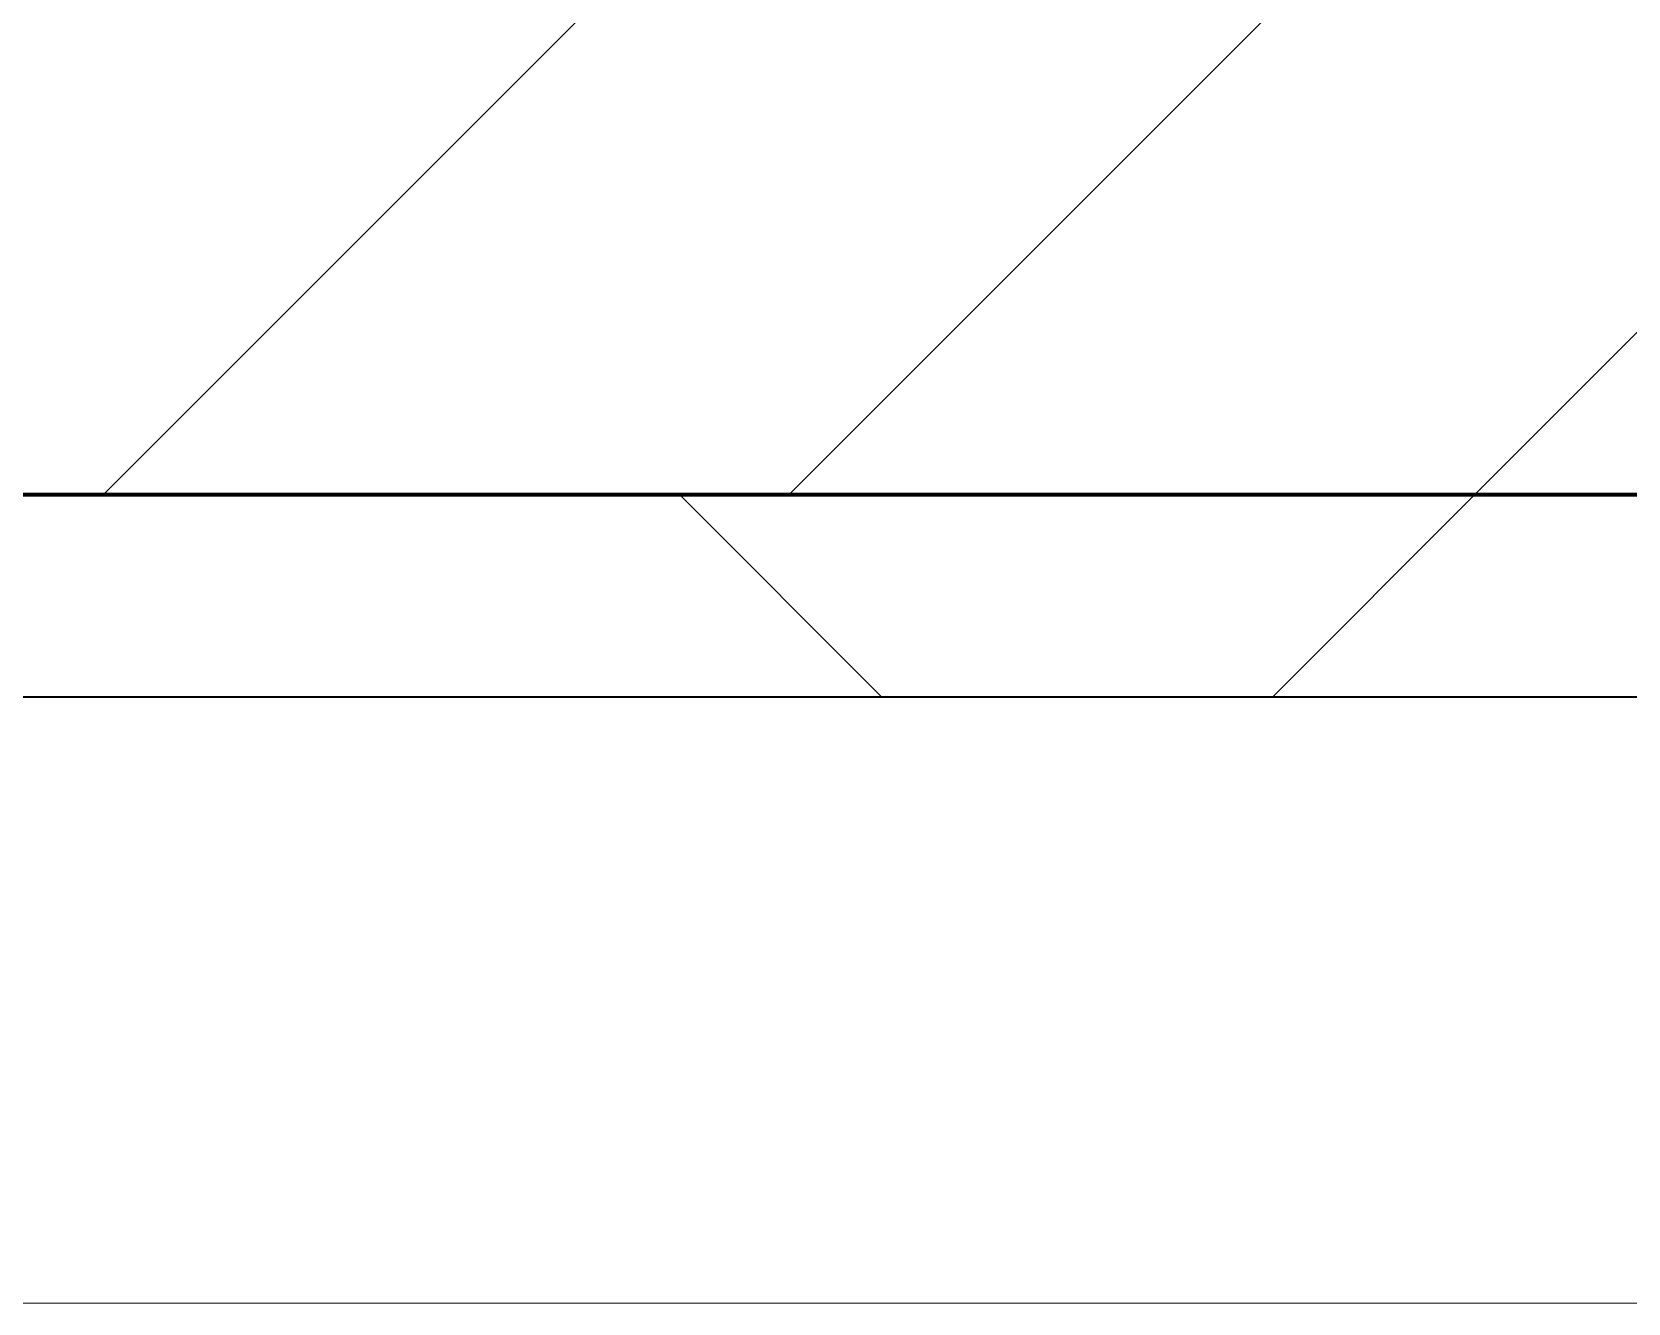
# Model space of a CAD drawing. Header units: millimetres. Extents: x -725999 to -647408, y -21008 to 19019.
# Drawn here: x -720022.5 to -719627.4, y 3929 to 4243.6 of the extents above; entities that cross this region are included whole.
import ezdxf

# ---------------------------------------------------------------- set-up
doc = ezdxf.new("R2010")
doc.units = ezdxf.units.MM
for name, color, linetype, lineweight in [('A-GLAZ-CURT', 2, 'Continuous', 9), ('A-WALL', 5, 'Continuous', 35), ('A-WALL-FNSH', 2, 'Continuous', 35), ('A-WALL-PATT', 1, 'Continuous', 35)]:
    doc.layers.add(name, color=color, linetype=linetype, lineweight=lineweight)

# ---------------------------------------------------------------- blocks, each defined once
blk = doc.blocks.new('System Panel - DPA-AR_Metal Ceiling Rectangular Panel-V5-4283-01 ENLARGED LOWER PLATFORM LEVEL - REFLECTED CEILING PLAN - SHEET 4')
at = {"layer": 'A-GLAZ-CURT'}
for p, q in [((-719507.37, 4079.02), (-721907.37, 4079.02)), ((-721907.37, 4079.02), (-719507.37, 4079.02)), ((-721907.37, 3929.03), (-719507.37, 3929.03)), ((-719507.37, 3929.03), (-721907.37, 3929.03))]:
    blk.add_line(p, q, dxfattribs=at)
blk = doc.blocks.new('PPLS-PP19_Custom Tile Pattern - Custom Tile Pattern-V23-4283-01 ENLARGED LOWER PLATFORM LEVEL - REFLECTED CEILING PLAN - SHEET 4')
at = {"layer": 'A-GLAZ-CURT'}
for p, q in [((-300, 0), (300, 0)), ((300, 0), (-300, 0)), ((195.99, 0), (213.31, 0)), ((213.31, 0), (195.99, 0)), ((230.06, 0), (300, 0)), ((-300, -50), (300, -50)), ((300, -50), (-300, -50))]:
    blk.add_line(p, q, dxfattribs=at)
for points, knots in [([(168.37, 0), (167.68, 0), (162.47, 0), (147.02, 0), (109.77, 0), (76.86, 0), (57.82, 0), (46.51, 0), (41.18, 0), (36.02, 0), (35.54, 0), (35.54, 0)], [-543.375029, -543.375029, -543.375029, -543.375029, -530.793311, -458.593899, -401.860199, -357.622665, -341.267687, -334.000314, -326.15566, -319.318397, -317.489778, -317.489778, -317.489778, -317.489778]), ([(94.4, 0), (94.4, 0), (94.64, 0), (99.11, 0), (108.97, 0), (120.79, 0), (139.94, 0), (163.31, 0), (185.23, 0), (193.62, 0), (194.69, 0), (194.79, 0)], [-2348.345796, -2348.345796, -2348.345796, -2348.345796, -2310.419338, -2233.599744, -2052.234781, -1843.028543, -1530.39897, -1095.004608, -529.74427, -295.064701, -265.121568, -265.121568, -265.121568, -265.121568]), ([(157.9, 0), (156.77, 0), (151.67, 0), (143.29, 0), (134.04, 0), (126.24, 0), (118.6, 0), (114.23, 0), (111.98, 0), (105.66, 0), (105.23, 0), (105.23, 0)], [-10292.955006, -10292.955006, -10292.955006, -10292.955006, -10098.273015, -9847.788484, -9677.714971, -9567.007022, -9453.21225, -9220.200448, -9012.77275, -8966.157302, -8929.495943, -8929.495943, -8929.495943, -8929.495943]), ([(128.58, 0), (128.8, 0), (130.16, 0), (139.26, 0), (152.67, 0), (161.24, 0), (162.19, 0), (162.75, 0)], [-633.326174, -633.326174, -633.326174, -633.326174, -627.736123, -618.981161, -602.094757, -592.980799, -581.414464, -581.414464, -581.414464, -581.414464]), ([(193.8, 0), (193.33, 0), (190.11, 0), (183.13, 0), (171, 0), (161.95, 0), (161.28, 0), (158.35, 0), (157.85, 0), (157.77, 0)], [-11665.349007, -11665.349007, -11665.349007, -11665.349007, -11565.880756, -11105.624034, -10839.086983, -10768.332124, -10666.779182, -10580.760289, -10550.278881, -10550.278881, -10550.278881, -10550.278881]), ([(223.25, 0), (217.06, 0), (197.54, 0), (177.41, 0), (159.34, 0), (158.33, 0), (158.3, 0)], [-207.646836, -207.646836, -207.646836, -207.646836, -187.987675, -143.776725, -129.632772, -123.352749, -123.352749, -123.352749, -123.352749]), ([(159.07, 0), (159.13, 0), (160.84, 0), (165.21, 0), (174.15, 0), (185.98, 0), (208.82, 0), (219.42, 0), (230.06, 0)], [-115.643202, -115.643202, -115.643202, -115.643202, -114.681583, -87.660824, -65.295536, -41.623857, -24.459831, 0, 0, 0, 0]), ([(162.75, 0), (165.4, 0), (170.91, 0), (172.61, 0), (172.61, 0)], [-111.264224, -111.264224, -111.264224, -111.264224, -56.742688, -19.085662, -19.085662, -19.085662, -19.085662]), ([(223.27, 0), (222.48, 0), (218.21, 0), (200.27, 0), (182.99, 0), (174.27, 0), (169.67, 0), (168.99, 0)], [-9087.424796, -9087.424796, -9087.424796, -9087.424796, -9016.44624, -8717.832359, -8253.978395, -8152.463617, -8069.855175, -8069.855175, -8069.855175, -8069.855175]), ([(215.22, 0), (214.62, 0), (210.55, 0), (203.98, 0), (187.54, 0), (175.3, 0), (169.49, 0)], [-203.825446, -203.825446, -203.825446, -203.825446, -198.527383, -184.406837, -162.427601, -142.916156, -142.916156, -142.916156, -142.916156]), ([(171.51, 0), (176.48, 0), (193.23, 0), (201.73, 0), (208.81, 0), (213.9, 0), (241.96, 0), (266.73, 0), (281.71, 0), (291.71, 0), (296.52, 0), (297.86, 0), (298.09, 0)], [-7971.819559, -7971.819559, -7971.819559, -7971.819559, -7784.112253, -7606.717214, -7289.299508, -7042.621073, -6582.165592, -6068.460911, -5766.029927, -5566.724884, -5280.360606, -5199.253518, -5199.253518, -5199.253518, -5199.253518]), ([(172.07, 0), (177.66, 0), (187.87, 0), (201.08, 0), (207.47, 0), (213.96, 0), (215.11, 0)], [-255.364076, -255.364076, -255.364076, -255.364076, -237.955587, -223.92608, -215.862851, -208.75215, -208.75215, -208.75215, -208.75215]), ([(219.9, 0), (220.86, 0), (227.84, 0), (242.06, 0), (246.54, 0), (246.96, 0)], [-10670.940496, -10670.940496, -10670.940496, -10670.940496, -10511.382485, -9925.173265, -9834.877357, -9834.877357, -9834.877357, -9834.877357]), ([(300, 0), (288.22, 0), (262, 0), (234.22, 0), (224.3, 0), (223.21, 0)], [-12528.858583, -12528.858583, -12528.858583, -12528.858583, -11905.454923, -11162.864862, -11057.479365, -11057.479365, -11057.479365, -11057.479365]), ([(247.1, 0), (246.76, 0), (245.04, 0), (238.34, 0), (228.13, 0), (224.85, 0), (223.41, 0)], [-9649.085549, -9649.085549, -9649.085549, -9649.085549, -9581.591397, -9406.094246, -9221.510254, -9091.710123, -9091.710123, -9091.710123, -9091.710123]), ([(300, 0), (286.53, 0), (260.92, 0), (235.26, 0), (223.73, 0)], [-285.253232, -285.253232, -285.253232, -285.253232, -244.693688, -208.157764, -208.157764, -208.157764, -208.157764]), ([(284.76, 0), (284.76, 0), (285.09, 0), (287.47, 0), (293.59, 0), (297.76, 0), (300, 0)], [-4110.630118, -4110.630118, -4110.630118, -4110.630118, -4053.389046, -3959.664717, -3862.421465, -3746.95702, -3746.95702, -3746.95702, -3746.95702]), ([(297.38, 0), (295.84, 0), (291.62, 0), (285.38, 0), (284.87, 0)], [-4803.172655, -4803.172655, -4803.172655, -4803.172655, -4358.271401, -4143.037883, -4143.037883, -4143.037883, -4143.037883])]:
    blk.add_open_spline(points, degree=3, knots=knots, dxfattribs=at)
for points in [[(168.74, 0), (168.74, 0), (169.81, 0), (171.51, 0)], [(195.11, 0), (194.91, 0), (194.44, 0), (193.8, 0)], [(222.76, 0), (220.92, 0), (219.58, 0), (219.02, 0)]]:
    blk.add_open_spline(points, degree=3, dxfattribs=at)
blk = doc.blocks.new('PPLS-PP19_Custom Tile Pattern - Custom Tile Pattern-V24-4283-01 ENLARGED LOWER PLATFORM LEVEL - REFLECTED CEILING PLAN - SHEET 4')
at = {"layer": 'A-GLAZ-CURT'}
for p, q in [((-300, 0), (300, 0)), ((300, 0), (-300, 0)), ((-293.07, 0), (-275.75, 0)), ((-275.75, 0), (-293.07, 0)), ((-222.32, 0), (-205, 0)), ((-205, 0), (-222.32, 0)), ((-300, -50), (300, -50)), ((300, -50), (-300, -50))]:
    blk.add_line(p, q, dxfattribs=at)
at = {"layer": 'A-GLAZ-CURT', "flags": 128}
for points in [[(-300, 0), (-291.56, 0), (-283.3, 0), (-275.2, 0), (-267.26, 0), (-259.45, 0), (-251.77, 0), (-244.2, 0), (-236.74, 0), (-229.36, 0), (-222.06, 0), (-214.83, 0), (-207.71, 0), (-200.76, 0), (-194.02, 0), (-187.54, 0), (-181.38, 0), (-175.58, 0), (-170.25, 0), (-165.64, 0), (-162.01, 0), (-159.53, 0), (-157.46, 0), (-154.52, 0), (-149.42, 0), (-141.84, 0), (-132.81, 0), (-126.08, 0)], [(-125.17, 0), (-128.55, 0), (-134.16, 0), (-140.03, 0), (-145.5, 0), (-150.63, 0), (-155.53, 0), (-160.27, 0), (-164.95, 0), (-169.65, 0), (-174.47, 0), (-179.49, 0), (-184.81, 0), (-190.44, 0), (-196.37, 0), (-202.58, 0), (-209.04, 0), (-215.73, 0), (-222.63, 0), (-229.72, 0), (-236.97, 0), (-244.39, 0), (-251.96, 0), (-259.67, 0), (-267.51, 0), (-275.48, 0), (-283.55, 0), (-291.73, 0), (-300, 0)]]:
    blk.add_lwpolyline(points, dxfattribs=at)
at = {"layer": 'A-GLAZ-CURT'}
for points, knots in [([(-300, 0), (-284.65, 0), (-264.32, 0), (-245.86, 0), (-241.18, 0)], [-5323.127839, -5323.127839, -5323.127839, -5323.127839, -4502.809032, -4214.142872, -4214.142872, -4214.142872, -4214.142872]), ([(-171.75, 0), (-185.01, 0), (-218.87, 0), (-262.56, 0), (-294.48, 0), (-300, 0)], [-16137.33479, -16137.33479, -16137.33479, -16137.33479, -15131.813646, -13729.592194, -13439.944408, -13439.944408, -13439.944408, -13439.944408]), ([(-240.08, 0), (-244.9, 0), (-255.75, 0), (-262.59, 0), (-264.9, 0), (-265.4, 0)], [-796.857173, -796.857173, -796.857173, -796.857173, -543.655514, -208.940337, 0, 0, 0, 0]), ([(-258.6, 0), (-257.91, 0), (-254.26, 0), (-247.23, 0), (-241.4, 0), (-240.08, 0)], [-5722.54675, -5722.54675, -5722.54675, -5722.54675, -5657.471696, -5413.335975, -5341.844161, -5341.844161, -5341.844161, -5341.844161]), ([(-137.88, 0), (-140.56, 0), (-147.66, 0), (-147.69, 0), (-158.72, 0), (-174.02, 0), (-185.59, 0), (-209.77, 0), (-227.36, 0), (-238.92, 0), (-240.08, 0)], [-3187.727384, -3187.727384, -3187.727384, -3187.727384, -2919.378265, -2477.344047, -2237.412286, -2029.680487, -1755.085331, -1400.429864, -858.079193, -796.931846, -796.931846, -796.931846, -796.931846]), ([(-240.06, 0), (-215.96, 0), (-171.17, 0), (-129.95, 0), (-110.8, 0), (-99.5, 0), (-91.46, 0)], [-4191.266857, -4191.266857, -4191.266857, -4191.266857, -2700.551212, -1002.059161, -460.363443, 0, 0, 0, 0]), ([(-239.9, 0), (-233.97, 0), (-224.7, 0), (-213.1, 0), (-200.2, 0), (-187.2, 0), (-177.25, 0), (-171.76, 0)], [-5338.48321, -5338.48321, -5338.48321, -5338.48321, -5017.494783, -4832.723979, -4666.091899, -4349.945572, -4082.091823, -4082.091823, -4082.091823, -4082.091823]), ([(-133.82, 0), (-135.51, 0), (-137.8, 0), (-149.31, 0), (-162.01, 0), (-177.91, 0), (-199.46, 0), (-216.65, 0), (-231.26, 0), (-233.46, 0), (-234, 0)], [-2731.647847, -2731.647847, -2731.647847, -2731.647847, -2418.507304, -2308.929706, -2113.765672, -1763.376603, -1422.553702, -978.033455, -846.069444, -682.911962, -682.911962, -682.911962, -682.911962]), ([(-233.49, 0), (-233.44, 0), (-232.38, 0), (-230.74, 0), (-225.3, 0), (-223.63, 0)], [-455.274641, -455.274641, -455.274641, -455.274641, -440.605512, -119.536984, 0, 0, 0, 0]), ([(-223.63, 0), (-219.39, 0), (-206.17, 0), (-188.58, 0), (-169.02, 0), (-152.12, 0), (-136.84, 0), (-127.33, 0), (-124.19, 0), (-123.43, 0), (-123.28, 0)], [-5463.295695, -5463.295695, -5463.295695, -5463.295695, -5161.076232, -4739.070012, -4465.409639, -4149.119819, -3839.893365, -3647.167523, -3488.92562, -3439.852845, -3439.852845, -3439.852845, -3439.852845]), ([(-72.93, 0), (-75.51, 0), (-91.45, 0), (-123.99, 0), (-158.22, 0), (-171.17, 0)], [-19442.345229, -19442.345229, -19442.345229, -19442.345229, -18935.241197, -17136.203329, -16151.889957, -16151.889957, -16151.889957, -16151.889957]), ([(-171.08, 0), (-169.62, 0), (-164.61, 0), (-158.7, 0), (-157.22, 0)], [-4071.073527, -4071.073527, -4071.073527, -4071.073527, -4000.813434, -3840.635403, -3840.635403, -3840.635403, -3840.635403]), ([(-152.35, 0), (-151.03, 0), (-147.71, 0), (-143.57, 0), (-138.62, 0)], [-3494.978217, -3494.978217, -3494.978217, -3494.978217, -3371.022232, -3227.460399, -3227.460399, -3227.460399, -3227.460399]), ([(-118.78, 0), (-121.86, 0), (-126.28, 0), (-136.96, 0), (-147.46, 0), (-150.03, 0), (-150.57, 0)], [-5938.474035, -5938.474035, -5938.474035, -5938.474035, -5700.061948, -5508.838257, -5298.784692, -5196.16478, -5196.16478, -5196.16478, -5196.16478]), ([(-150.34, 0), (-150.07, 0), (-147.75, 0), (-142.6, 0), (-127.26, 0), (-107.3, 0), (-90.42, 0), (-75.26, 0), (-68.41, 0), (-65.12, 0), (-63.63, 0)], [-4948.728362, -4948.728362, -4948.728362, -4948.728362, -4883.323924, -4440.880425, -4054.690705, -3793.097032, -3402.597032, -3144.956779, -3050.982048, -2969.237017, -2969.237017, -2969.237017, -2969.237017]), ([(-104.11, 0), (-105.72, 0), (-117.58, 0), (-130.52, 0), (-147.74, 0), (-149.07, 0)], [-7090.9346, -7090.9346, -7090.9346, -7090.9346, -7004.680444, -6449.282163, -6277.220794, -6277.220794, -6277.220794, -6277.220794]), ([(-148.23, 0), (-146.94, 0), (-140.15, 0), (-137.28, 0), (-133.93, 0), (-128.78, 0), (-126.5, 0)], [-6162.058746, -6162.058746, -6162.058746, -6162.058746, -6017.569127, -5560.701257, -5364.112219, -5231.017328, -5231.017328, -5231.017328, -5231.017328]), ([(-86.16, 0), (-91.37, 0), (-104.13, 0), (-122.65, 0), (-139.03, 0), (-146.11, 0), (-146.95, 0)], [-1681.3698, -1681.3698, -1681.3698, -1681.3698, -1374.161226, -945.742622, -741.901385, -489.130243, -489.130243, -489.130243, -489.130243]), ([(-146.69, 0), (-146.59, 0), (-145.49, 0), (-135.69, 0), (-128.29, 0), (-125.15, 0)], [-420.34245, -420.34245, -420.34245, -420.34245, -406.956646, -290.263673, 0, 0, 0, 0]), ([(-127.41, 0), (-131.63, 0), (-133.16, 0), (-134.09, 0), (-134.15, 0)], [-8540.990293, -8540.990293, -8540.990293, -8540.990293, -8266.114998, -8246.473386, -8246.473386, -8246.473386, -8246.473386]), ([(-134.15, 0), (-133.32, 0), (-130.31, 0), (-119.71, 0), (-108.33, 0), (-103.43, 0)], [-7657.439573, -7657.439573, -7657.439573, -7657.439573, -7293.749979, -6839.55839, -6497.800821, -6497.800821, -6497.800821, -6497.800821]), ([(-120.13, 0), (-120.14, 0), (-120.24, 0), (-121.3, 0), (-129.25, 0), (-133.82, 0)], [-2933.992132, -2933.992132, -2933.992132, -2933.992132, -2920.575025, -2840.280255, -2731.647847, -2731.647847, -2731.647847, -2731.647847]), ([(-113.43, 0), (-113.44, 0), (-113.96, 0), (-119.73, 0), (-125.43, 0), (-127.03, 0), (-127.41, 0)], [-328.499627, -328.499627, -328.499627, -328.499627, -282.672656, -98.539552, -24.539552, 0, 0, 0, 0]), ([(-126.5, 0), (-122.44, 0), (-108.71, 0), (-86.68, 0), (-63.44, 0), (-54.4, 0), (-48.53, 0), (-30.79, 0), (-18.03, 0), (8.61, 0), (15.02, 0), (22.91, 0), (28.93, 0), (32.25, 0), (33.26, 0)], [-5231.017328, -5231.017328, -5231.017328, -5231.017328, -4994.692869, -4542.524482, -4008.285538, -3689.699207, -3546.54457, -3315.260113, -2864.387349, -2439.246196, -2084.094819, -1956.422387, -1818.904206, -1757.749629, -1757.749629, -1757.749629, -1757.749629]), ([(-125.15, 0), (-124.93, 0), (-121.96, 0), (-113.79, 0), (-106.12, 0), (-103.63, 0)], [-3362.7396, -3362.7396, -3362.7396, -3362.7396, -3342.215224, -3074.362186, -2942.39715, -2942.39715, -2942.39715, -2942.39715]), ([(-122.08, 0), (-122.01, 0), (-121.69, 0), (-121.2, 0), (-120.88, 0)], [-3136.336417, -3136.336417, -3136.336417, -3136.336417, -3110.304437, -3035.164275, -3035.164275, -3035.164275, -3035.164275]), ([(-36.33, 0), (-36.43, 0), (-37.27, 0), (-45.02, 0), (-46.13, 0), (-60.59, 0), (-81.23, 0), (-99.51, 0), (-114.02, 0), (-117.28, 0), (-118.78, 0)], [-1855.773136, -1855.773136, -1855.773136, -1855.773136, -1810.870157, -1672.078046, -1405.135169, -1060.00838, -740.068933, -229.489605, -116.330425, 0, 0, 0, 0]), ([(-117.74, 0), (-117.19, 0), (-114.78, 0), (-113.43, 0), (-113.43, 0)], [-821.249067, -821.249067, -821.249067, -821.249067, -394.672656, -330.879064, -330.879064, -330.879064, -330.879064]), ([(-103.44, 0), (-105.46, 0), (-111.8, 0), (-116.56, 0), (-117.56, 0)], [-1627.18839, -1627.18839, -1627.18839, -1627.18839, -1433.981041, -985.49888, -985.49888, -985.49888, -985.49888]), ([(-115.82, 0), (-114.96, 0), (-110.41, 0), (-96.78, 0), (-71.33, 0), (-50.84, 0), (-35.84, 0), (-35.09, 0)], [-5724.064692, -5724.064692, -5724.064692, -5724.064692, -5430.283136, -5103.229623, -4799.173296, -4065.652676, -4026.843698, -4026.843698, -4026.843698, -4026.843698]), ([(9.32, 0), (9.08, 0), (7.65, 0), (2.57, 0), (-12.23, 0), (-25.64, 0), (-40, 0), (-56.24, 0), (-75.59, 0), (-94, 0), (-112.01, 0), (-114.94, 0), (-115.63, 0)], [-2922.926651, -2922.926651, -2922.926651, -2922.926651, -2882.788014, -2720.818881, -2518.50168, -2125.455881, -1792.521578, -1466.981642, -1208.454564, -789.402658, -501.969187, -243.577221, -243.577221, -243.577221, -243.577221]), ([(-35.08, 0), (-40.53, 0), (-54.49, 0), (-76.62, 0), (-95.82, 0), (-103.43, 0)], [-8473.849047, -8473.849047, -8473.849047, -8473.849047, -8073.216054, -7508.296369, -7103.014588, -7103.014588, -7103.014588, -7103.014588]), ([(-103.42, 0), (-102.73, 0), (-96.44, 0), (-85.29, 0), (-71.67, 0), (-65.93, 0), (-65.07, 0)], [-2938.7564, -2938.7564, -2938.7564, -2938.7564, -2902.289527, -2605.247022, -2322.099534, -2241.8264, -2241.8264, -2241.8264, -2241.8264]), ([(-36.62, 0), (-36.62, 0), (-40.35, 0), (-44.32, 0), (-58.97, 0), (-82.6, 0), (-97.15, 0), (-102.96, 0)], [-4069.478503, -4069.478503, -4069.478503, -4069.478503, -3858.647035, -3538.256648, -2842.901703, -2193.204658, -1642.498133, -1642.498133, -1642.498133, -1642.498133]), ([(-102.63, 0), (-99.16, 0), (-88.22, 0), (-74.02, 0), (-62.74, 0), (-60.36, 0), (-59.97, 0)], [-6479.371946, -6479.371946, -6479.371946, -6479.371946, -6236.997189, -5713.340575, -5140.470607, -5006.787413, -5006.787413, -5006.787413, -5006.787413]), ([(-91.46, 0), (-90.09, 0), (-84.7, 0), (-77.43, 0), (-72.73, 0), (-72.64, 0), (-72.64, 0)], [-19832.387487, -19832.387487, -19832.387487, -19832.387487, -19753.885894, -19541.04734, -19478.625389, -19471.062469, -19471.062469, -19471.062469, -19471.062469]), ([(-63.96, 0), (-64.13, 0), (-72.5, 0), (-80.63, 0), (-86.16, 0)], [-2171.769325, -2171.769325, -2171.769325, -2171.769325, -2007.031671, -1681.3698, -1681.3698, -1681.3698, -1681.3698]), ([(-35.09, 0), (-38.05, 0), (-45.78, 0), (-56.37, 0), (-71.66, 0), (-77.83, 0), (-82.66, 0), (-83.28, 0), (-83.28, 0)], [-2572.229775, -2572.229775, -2572.229775, -2572.229775, -2413.671296, -2161.752162, -2006.592567, -1646.621388, -1424.436217, -1393.971743, -1393.971743, -1393.971743, -1393.971743]), ([(-83.28, 0), (-83.28, 0), (-82.91, 0), (-76.14, 0), (-62.97, 0), (-48.14, 0), (-38.19, 0), (-35.5, 0), (-35.07, 0)], [-1393.4169, -1393.4169, -1393.4169, -1393.4169, -1353.722004, -1274.333717, -1073.56893, -651.549973, -296.515819, -227.749167, -227.749167, -227.749167, -227.749167]), ([(-66.39, 0), (-66.39, 0), (-63.63, 0), (-53.63, 0), (-34.42, 0), (-29.82, 0), (-29.19, 0)], [-2493.31794, -2493.31794, -2493.31794, -2493.31794, -2315.303971, -1809.437387, -963.711516, -666.19313, -666.19313, -666.19313, -666.19313]), ([(-35.11, 0), (-40.87, 0), (-53.83, 0), (-65.77, 0), (-66.37, 0), (-66.38, 0)], [-3309.401748, -3309.401748, -3309.401748, -3309.401748, -2981.410125, -2542.574734, -2498.224237, -2498.224237, -2498.224237, -2498.224237]), ([(-63.63, 0), (-61.49, 0), (-57.39, 0), (-54.49, 0), (-45.2, 0), (-40.79, 0), (-40.46, 0), (-40.44, 0)], [-2969.237017, -2969.237017, -2969.237017, -2969.237017, -2851.217951, -2734.127174, -2474.780881, -2410.990208, -2350.645972, -2350.645972, -2350.645972, -2350.645972])]:
    blk.add_open_spline(points, degree=3, knots=knots, dxfattribs=at)

msp = doc.modelspace()

# ---------------------------------------------------------------- hatches: boundary and pattern name
at = {"layer": 'A-WALL-PATT', "lineweight": 9}
h = msp.add_hatch(dxfattribs=at)
h.set_pattern_fill('FP_2', color=256, style=0, pattern_type=2)
h.set_pattern_definition([(45, (0, 0), (-84.852814, 84.852814), [])])
h.paths.add_polyline_path([(-715752.37, 4129.02), (-715752.37, 4269.02), (-722165.55, 4269.02), (-722165.55, 4129.02), (-716782.37, 4129.02)])
h = msp.add_hatch(dxfattribs=at)
h.set_pattern_fill('FP_4', color=256, style=0, pattern_type=2)
h.set_pattern_definition([(45, (0, 0), (-212.13203, 212.13203), []), (135, (0, 0), (-212.13203, -212.13203), [])])
h.paths.add_polyline_path([(-716982.37, 4079.02), (-716982.37, 4129.02), (-722165.55, 4129.02), (-722165.55, 4079.02), (-717792.36, 4079.02)])

# ---------------------------------------------------------------- linework, layer by layer
at = {"layer": 'A-WALL', "color": 7, "lineweight": 70}
msp.add_line((-717032.37, 4129.02), (-722165.55, 4129.02), dxfattribs=at)
at = {"layer": 'A-WALL-FNSH', "color": 250}
for p, q in [((-722165.55, 4129.02), (-716982.37, 4129.02)), ((-716982.37, 4079.02), (-722165.55, 4079.02))]:
    msp.add_line(p, q, dxfattribs=at)

# ---------------------------------------------------------------- block references
at = {"layer": 'A-GLAZ-CURT', "rotation": 180}
for name, p in [('PPLS-PP19_Custom Tile Pattern - Custom Tile Pattern-V24-4283-01 ENLARGED LOWER PLATFORM LEVEL - REFLECTED CEILING PLAN - SHEET 4', (-720082.37, 4079.02)), ('PPLS-PP19_Custom Tile Pattern - Custom Tile Pattern-V23-4283-01 ENLARGED LOWER PLATFORM LEVEL - REFLECTED CEILING PLAN - SHEET 4', (-719482.37, 4079.02))]:
    msp.add_blockref(name, p, dxfattribs=at)
at = {"layer": 'A-GLAZ-CURT'}
msp.add_blockref('System Panel - DPA-AR_Metal Ceiling Rectangular Panel-V5-4283-01 ENLARGED LOWER PLATFORM LEVEL - REFLECTED CEILING PLAN - SHEET 4', (0, 0), dxfattribs=at)

doc.saveas('drawing.dxf')
